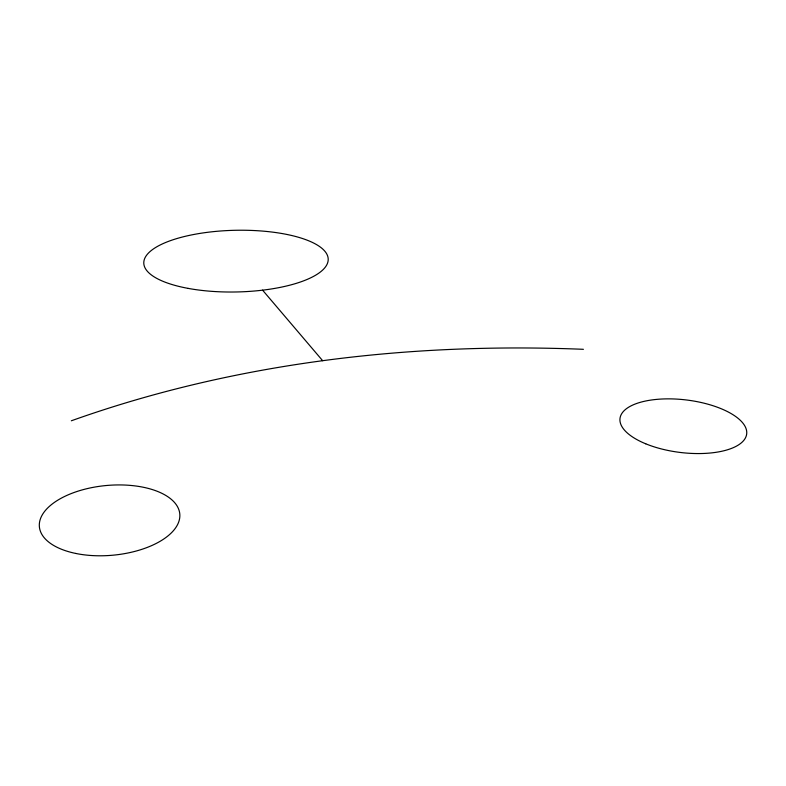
<?xml version="1.0" encoding="UTF-8"?>
<svg xmlns="http://www.w3.org/2000/svg" width="786" height="786" viewBox="0 0 786 786"><rect width="100%" height="100%" fill="white"/><g stroke="black" fill="none" stroke-linecap="round" stroke-linejoin="round"><path stroke-width="1.18" d="M262.563 290.132L322.663 360.715M71.339 420.785A1680.242 1190.269 34.3 0 1 583.409 349.308M75.731 553.442A70.494 34.997 -5.2 0 0 179.847 514.869A70.494 34.997 -5.2 0 0 73.157 492.832A70.494 34.997 -5.2 0 0 75.731 553.442M645.738 443.805A63.804 26.419 7 0 0 746.346 435.621A63.804 26.419 7 0 0 657.921 399.278A63.804 26.419 7 0 0 645.738 443.805M188.08 288.374A92.217 30.841 -1.2 0 0 328.184 260.048A92.217 30.841 -1.2 0 0 191.745 234.886A92.217 30.841 -1.2 0 0 188.08 288.374"/></g></svg>
